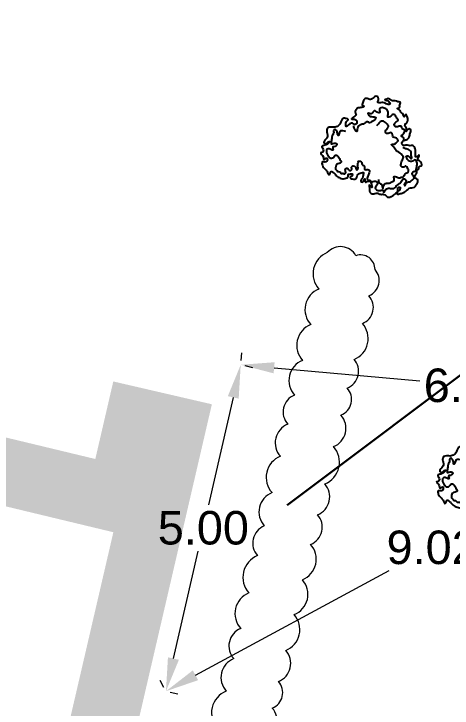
# Model space of a CAD drawing. Header units: metres. Extents: x 180 to 3220, y 13789 to 15035.
# Drawn here: x 733.48 to 740.02, y 14652.13 to 14662.49 of the extents above; entities that cross this region are included whole.
import ezdxf

# ---------------------------------------------------------------- set-up
doc = ezdxf.new("R2010")
doc.units = ezdxf.units.M
doc.header["$MEASUREMENT"] = 0
doc.linetypes.add('482 Границы районов', pattern=[5, 3, -1, 0, -1])
for name, color, linetype in [('!!!_1. Дендра_выноски_сохранить', 7, 'Continuous'), ('!!!_Условные обозначения на ЛИСТ', 7, 'Continuous'), ('04 Дендроплан (существующие растения)', 7, 'Continuous'), ('04 План (существующие кустарники)', 7, 'Continuous'), ('50 Дендроплан (привязки)', 7, 'Continuous')]:
    doc.layers.add(name, color=color, linetype=linetype)
doc.styles.get("Standard").update_dxf_attribs({"font": 'arial.ttf'})
doc.dimstyles.get("Standard").update_dxf_attribs({"dimtxt": 0.18, "dimasz": 0.18, "dimexe": 0.18, "dimexo": 0.0625, "dimgap": 0.09, "dimtad": 0, "dimtih": 1, "dimtoh": 1, "dimdec": 4, "dimzin": 0, "dimdsep": 46, "dimtxsty": 'Standard', "dimcen": 0.09, "dimadec": 0, "dimazin": 0, "dimtfac": 1, "dimtdec": 4, "dimtofl": 0, "dimtmove": 0, "dimatfit": 3, "dimfxl": 1, "dimtolj": 1, "dimtzin": 0, "dimarcsym": 0})

# ---------------------------------------------------------------- blocks, each defined once
blk = doc.blocks.new('A$Cd2c5afdf')
at = {"layer": '04 Дендроплан (существующие растения)', "color": 114}
for points, start_tangent, end_tangent in [([(-0.616, -0.319), (-0.631, -0.351), (-0.647, -0.371), (-0.678, -0.324), (-0.711, -0.286), (-0.748, -0.232), (-0.749, -0.185), (-0.699, -0.182), (-0.674, -0.152), (-0.683, -0.126), (-0.726, -0.143), (-0.733, -0.108), (-0.773, -0.048), (-0.739, -0.035), (-0.734, 0.003), (-0.754, 0.051), (-0.711, 0.067), (-0.641, 0.116), (-0.637, 0.123), (-0.647, 0.125), (-0.693, 0.092), (-0.724, 0.103), (-0.723, 0.125), (-0.674, 0.187), (-0.682, 0.267), (-0.669, 0.327), (-0.625, 0.338), (-0.557, 0.337), (-0.499, 0.37), (-0.462, 0.436), (-0.436, 0.469), (-0.393, 0.466), (-0.361, 0.454), (-0.388, 0.422), (-0.397, 0.373), (-0.395, 0.349), (-0.358, 0.374), (-0.283, 0.388), (-0.275, 0.379), (-0.241, 0.387), (-0.232, 0.414), (-0.249, 0.449), (-0.314, 0.462), (-0.279, 0.491), (-0.246, 0.532), (-0.259, 0.567), (-0.241, 0.607), (-0.204, 0.627), (-0.145, 0.637), (-0.127, 0.652), (-0.15, 0.659), (-0.144, 0.707), (-0.122, 0.756), (-0.079, 0.764), (-0.029, 0.752), (0.017, 0.782), (0.04, 0.797), (0.071, 0.797), (0.085, 0.782), (0.088, 0.741), (0.078, 0.706), (0.117, 0.702), (0.187, 0.696), (0.247, 0.676), (0.261, 0.687), (0.254, 0.705), (0.231, 0.731), (0.185, 0.746), (0.2, 0.753), (0.245, 0.763), (0.298, 0.731), (0.338, 0.732), (0.378, 0.718), (0.419, 0.699), (0.405, 0.67), (0.402, 0.63), (0.369, 0.618), (0.394, 0.599), (0.433, 0.551), (0.457, 0.527), (0.47, 0.492), (0.479, 0.503), (0.495, 0.527), (0.516, 0.495), (0.526, 0.442), (0.51, 0.403), (0.489, 0.385), (0.484, 0.362), (0.506, 0.32), (0.503, 0.272), (0.546, 0.316), (0.57, 0.293), (0.562, 0.249), (0.547, 0.186), (0.513, 0.155), (0.469, 0.14), (0.443, 0.114), (0.44, 0.081), (0.469, 0.065), (0.521, 0.07), (0.557, 0.06), (0.594, 0.063), (0.635, 0.014), (0.639, -0.025), (0.639, -0.073), (0.643, -0.106), (0.694, -0.081), (0.684, -0.116), (0.672, -0.148), (0.709, -0.174), (0.731, -0.205), (0.726, -0.24), (0.696, -0.253), (0.683, -0.291), (0.662, -0.302), (0.662, -0.331), (0.642, -0.374), (0.636, -0.424), (0.673, -0.449), (0.674, -0.485), (0.653, -0.525), (0.627, -0.556), (0.545, -0.575), (0.506, -0.61), (0.443, -0.646), (0.41, -0.655), (0.371, -0.662), (0.372, -0.602), (0.374, -0.571), (0.421, -0.571), (0.413, -0.589), (0.366, -0.633), (0.315, -0.678), (0.277, -0.7), (0.225, -0.707), (0.203, -0.688), (0.17, -0.666), (0.122, -0.665), (0.069, -0.647), (0.036, -0.652), (-0.02, -0.652), (-0.04, -0.631), (-0.044, -0.593), (-0.049, -0.527), (-0.013, -0.562), (-0.022, -0.494), (-0.041, -0.467), (-0.08, -0.476), (-0.103, -0.482), (-0.116, -0.434), (-0.137, -0.473), (-0.166, -0.481), (-0.174, -0.461), (-0.151, -0.423), (-0.142, -0.381), (-0.135, -0.34), (-0.169, -0.346), (-0.197, -0.355), (-0.23, -0.39), (-0.237, -0.423), (-0.263, -0.441), (-0.303, -0.435), (-0.325, -0.43), (-0.332, -0.409), (-0.319, -0.401), (-0.302, -0.382), (-0.305, -0.358), (-0.33, -0.361), (-0.357, -0.365), (-0.364, -0.397), (-0.375, -0.417), (-0.397, -0.424), (-0.431, -0.436), (-0.466, -0.43), (-0.497, -0.416), (-0.526, -0.398), (-0.547, -0.376), (-0.582, -0.341), (-0.616, -0.319)], (-0.978083, 0.208214), (-0.978083, 0.208214)), ([(0.466, 0.153), (0.468, 0.175), (0.428, 0.204), (0.455, 0.234), (0.473, 0.258), (0.476, 0.296), (0.444, 0.315), (0.433, 0.347), (0.385, 0.348), (0.343, 0.344), (0.323, 0.367), (0.331, 0.398), (0.382, 0.441), (0.363, 0.472), (0.331, 0.521), (0.302, 0.528), (0.258, 0.491), (0.228, 0.488), (0.229, 0.51), (0.23, 0.576), (0.198, 0.611), (0.147, 0.629), (0.115, 0.623), (0.102, 0.601), (0.108, 0.556), (0.07, 0.562), (0.037, 0.581), (0.013, 0.573), (-0.014, 0.539), (-0.069, 0.542), (-0.062, 0.521), (-0.016, 0.496), (0.047, 0.48), (0.022, 0.436), (-0.016, 0.417), (-0.047, 0.403), (-0.075, 0.419), (-0.11, 0.402), (-0.142, 0.384), (-0.167, 0.376), (-0.207, 0.352), (-0.226, 0.32), (-0.233, 0.274), (-0.261, 0.291), (-0.273, 0.329), (-0.279, 0.356)], (0.359015, 0.933332), (0.017504, 0.999847)), ([(0.087, -0.446), (0.102, -0.5), (0.135, -0.513), (0.146, -0.55), (0.153, -0.576), (0.171, -0.521), (0.207, -0.5), (0.261, -0.495), (0.297, -0.472), (0.318, -0.467), (0.324, -0.4), (0.358, -0.405), (0.39, -0.421), (0.425, -0.411), (0.455, -0.405), (0.489, -0.357), (0.533, -0.333), (0.535, -0.296), (0.52, -0.27), (0.497, -0.245), (0.461, -0.262), (0.428, -0.247), (0.428, -0.198), (0.452, -0.137), (0.461, -0.11), (0.444, -0.079), (0.412, -0.052), (0.339, 0.008), (0.316, 0.039), (0.281, 0.081), (0.323, 0.085), (0.358, 0.111), (0.38, 0.135), (0.341, 0.179), (0.31, 0.187), (0.285, 0.255), (0.235, 0.244), (0.199, 0.253), (0.208, 0.304), (0.238, 0.345), (0.206, 0.393), (0.151, 0.429), (0.113, 0.417), (0.081, 0.378), (0.061, 0.356)], (0.290361, -0.956917), (-0.678805, -0.734319)), ([(-0.398, 0.275), (-0.442, 0.282), (-0.477, 0.281), (-0.491, 0.258), (-0.515, 0.212), (-0.524, 0.249), (-0.541, 0.29), (-0.561, 0.302), (-0.577, 0.295), (-0.579, 0.253), (-0.594, 0.225), (-0.605, 0.189), (-0.611, 0.152), (-0.615, 0.114), (-0.615, 0.091), (-0.591, 0.096), (-0.554, 0.1), (-0.531, 0.087), (-0.542, 0.062), (-0.559, 0.047), (-0.593, 0.044), (-0.59, 0.014), (-0.591, -0.007), (-0.62, 0.004), (-0.647, 0.014), (-0.678, 0.007), (-0.687, -0.018), (-0.678, -0.067), (-0.653, -0.102), (-0.63, -0.122), (-0.61, -0.125), (-0.584, -0.115), (-0.562, -0.085), (-0.539, -0.078), (-0.514, -0.101), (-0.492, -0.132), (-0.478, -0.159), (-0.468, -0.176), (-0.474, -0.192), (-0.497, -0.204), (-0.537, -0.218), (-0.549, -0.25), (-0.55, -0.289), (-0.531, -0.31), (-0.519, -0.326), (-0.493, -0.327), (-0.468, -0.353), (-0.441, -0.351), (-0.427, -0.358), (-0.403, -0.348), (-0.402, -0.325), (-0.406, -0.304), (-0.397, -0.281), (-0.379, -0.275), (-0.359, -0.294), (-0.339, -0.31), (-0.315, -0.301), (-0.309, -0.282), (-0.314, -0.259), (-0.287, -0.242), (-0.257, -0.255), (-0.247, -0.279), (-0.237, -0.297), (-0.217, -0.287), (-0.221, -0.256), (-0.217, -0.211), (-0.208, -0.171), (-0.184, -0.172), (-0.159, -0.188), (-0.156, -0.219), (-0.132, -0.237), (-0.12, -0.25), (-0.119, -0.288), (-0.1, -0.298), (-0.071, -0.294), (-0.044, -0.307), (-0.045, -0.326), (-0.053, -0.358), (-0.076, -0.407), (-0.078, -0.437), (-0.061, -0.452), (-0.039, -0.456), (-0.016, -0.476), (0.006, -0.473), (0.045, -0.467), (0.068, -0.486), (0.073, -0.515), (0.055, -0.544), (0.041, -0.572), (0.051, -0.59), (0.071, -0.602), (0.119, -0.608), (0.159, -0.608), (0.164, -0.633), (0.182, -0.615), (0.21, -0.584), (0.269, -0.576), (0.318, -0.578), (0.342, -0.556), (0.375, -0.518), (0.417, -0.492), (0.434, -0.468), (0.451, -0.439), (0.474, -0.436), (0.496, -0.455), (0.498, -0.48), (0.473, -0.518), (0.483, -0.536), (0.499, -0.502), (0.551, -0.477), (0.601, -0.446), (0.619, -0.422), (0.609, -0.39), (0.59, -0.35), (0.616, -0.325), (0.642, -0.317), (0.653, -0.288), (0.66, -0.252), (0.665, -0.199), (0.655, -0.17), (0.626, -0.152), (0.597, -0.168), (0.564, -0.174), (0.537, -0.162), (0.511, -0.127), (0.505, -0.096), (0.53, -0.091), (0.55, -0.109), (0.582, -0.13), (0.578, -0.083), (0.575, -0.037), (0.552, -0.006), (0.515, 0.01), (0.47, 0.024), (0.453, 0.031)], (-0.900669, 0.434505), (-0.965091, 0.261915))]:
    blk.add_spline(points, degree=3, dxfattribs=dict(at, start_tangent=start_tangent, end_tangent=end_tangent))
blk = doc.blocks.new('*D220')
at = {"layer": '50 Дендроплан (привязки)', "color": 0, "lineweight": 0, "ltscale": 4}
for p, q in [((736.873, 14657.318), (736.884, 14657.435)), ((737.365, 14657.21), (739.536, 14657.013)), ((743.186, 14656.68), (741.015, 14656.878)), ((743.69, 14656.697), (743.7, 14656.814))]:
    blk.add_line(p, q, dxfattribs=at)
at = {"layer": '50 Дендроплан (привязки)', "color": 0, "lineweight": 5, "ltscale": 4}
for points in [[(737.373, 14657.293), (737.358, 14657.127), (736.867, 14657.255)], [(743.194, 14656.763), (743.179, 14656.597), (743.684, 14656.635)]]:
    blk.add_solid(points, dxfattribs=at)
at = {"layer": '50 Дендроплан (привязки)', "color": 0, "ltscale": 4, "insert": (740.276, 14656.945), "char_height": 0.5, "attachment_point": 5}
blk.add_mtext('\\A1;6.84', dxfattribs=at)
blk = doc.blocks.new('*D221')
at = {"layer": '50 Дендроплан (привязки)', "color": 0, "lineweight": 0, "ltscale": 4}
for p, q in [((736.928, 14657.242), (737.043, 14657.215)), ((736.756, 14656.768), (736.389, 14655.164)), ((735.864, 14652.869), (736.231, 14654.473)), ((735.813, 14652.367), (735.928, 14652.341))]:
    blk.add_line(p, q, dxfattribs=at)
at = {"layer": '50 Дендроплан (привязки)', "color": 0, "lineweight": 5, "ltscale": 4}
for points in [[(736.675, 14656.787), (736.837, 14656.749), (736.867, 14657.255)], [(735.782, 14652.887), (735.945, 14652.85), (735.752, 14652.381)]]:
    blk.add_solid(points, dxfattribs=at)
at = {"layer": '50 Дендроплан (привязки)', "color": 0, "ltscale": 4, "insert": (736.31, 14654.818), "char_height": 0.5, "attachment_point": 5}
blk.add_mtext('\\A1;5.00', dxfattribs=at)
blk = doc.blocks.new('*D222')
at = {"layer": '50 Дендроплан (привязки)', "color": 0, "lineweight": 0, "ltscale": 4}
for p, q in [((743.663, 14656.726), (743.607, 14656.829)), ((743.252, 14656.433), (740.361, 14654.871)), ((736.192, 14652.619), (739.083, 14654.181)), ((735.722, 14652.436), (735.667, 14652.54))]:
    blk.add_line(p, q, dxfattribs=at)
at = {"layer": '50 Дендроплан (привязки)', "color": 0, "lineweight": 5, "ltscale": 4}
for points in [[(743.213, 14656.507), (743.292, 14656.36), (743.692, 14656.671)], [(736.153, 14652.692), (736.232, 14652.546), (735.752, 14652.381)]]:
    blk.add_solid(points, dxfattribs=at)
at = {"layer": '50 Дендроплан (привязки)', "color": 0, "ltscale": 4, "insert": (739.722, 14654.526), "char_height": 0.5, "attachment_point": 5}
blk.add_mtext('\\A1;9.02', dxfattribs=at)

msp = doc.modelspace()

# ---------------------------------------------------------------- linework, layer by layer
at = {"layer": '!!!_1. Дендра_выноски_сохранить', "lineweight": 30}
msp.add_lwpolyline([(740.706, 14657.521), (737.558, 14655.158)], dxfattribs=at)
at = {"layer": '!!!_Условные обозначения на ЛИСТ', "color": 5, "linetype": '482 Границы районов', "lineweight": 20, "const_width": 1}
msp.add_lwpolyline([(710.227, 14661.994), (719.212, 14659.056), (719.685, 14661.106), (725.583, 14659.739), (725.449, 14659.138), (730.843, 14657.937), (730.74, 14657.472), (730.49, 14656.347), (735.072, 14655.244), (735.341, 14656.406), (735.837, 14656.291), (733.927, 14648.049), (732.973, 14648.279), (731.615, 14642.64), (732.684, 14642.382), (732.644, 14642.216), (734.769, 14641.704), (734, 14638.509), (731.875, 14639.02), (731.935, 14639.271), (730.866, 14639.529), (729.462, 14633.805)], dxfattribs=at)
at = {"layer": '04 План (существующие кустарники)', "color": 65, "lineweight": 0}
for points in [[(738.158, 14658.93, 0.520567), (738.033, 14658.386, 0.520567), (737.911, 14657.855, 0.520567), (737.788, 14657.32, 0.520567), (737.669, 14656.803, 0.520567), (737.569, 14656.368, 0.520567), (737.458, 14655.888, 0.520567), (737.334, 14655.346, 0.520567), (737.219, 14654.849, 0.520567), (737.117, 14654.405, 0.520567), (736.989, 14653.849, 0.520567), (736.867, 14653.318, 0.520567), (736.763, 14652.867, 0.520567), (736.651, 14652.382, 0.520567), (736.522, 14651.822, 0.520567)], [(737.229, 14651.667, 0.520567), (737.338, 14652.129, 0.520567), (737.43, 14652.525, 0.520567), (737.539, 14652.991, 0.520567), (737.664, 14653.524, 0.520567), (737.786, 14654.045, 0.520567), (737.91, 14654.574, 0.520567), (738.013, 14655.016, 0.520567), (738.121, 14655.476, 0.520567), (738.251, 14656.033, 0.520567), (738.362, 14656.503, 0.520567), (738.456, 14656.907, 0.520567), (738.557, 14657.336, 0.520567), (738.682, 14657.871, 0.520567), (738.779, 14658.286, 0.520567), (738.87, 14658.677, 0.520567), (738.584, 14658.883, 0.520567), (738.158, 14658.93, 0.520567)]]:
    msp.add_lwpolyline(points, format="xyb", dxfattribs=at)

# ---------------------------------------------------------------- block references
at = {"layer": '04 План (существующие кустарники)', "lineweight": 0}
for p in [(738.833, 14660.465), (740.562, 14655.557)]:
    msp.add_blockref('A$Cd2c5afdf', p, dxfattribs=at)

# ---------------------------------------------------------------- dimensions: what is measured, and where the dimension line sits
at = {"layer": '50 Дендроплан (привязки)', "ltscale": 4}
for p1, p2, picture, middle in [((743.6841, 14656.6351), (736.8673, 14657.2554), '*D220', (740.2757, 14656.9453)), ((736.867, 14657.255), (735.752, 14652.381), '*D221', (736.31, 14654.818)), ((735.752, 14652.381), (743.692, 14656.671), '*D222', (739.722, 14654.526))]:
    dim = msp.add_aligned_dim(p1=p1, p2=p2, distance=0, dimstyle='Standard', override={"dimtxt": 0.5, "dimasz": 0.5, "dimdec": 2, "dimlwd": 0, "dimlwe": 0}, dxfattribs=at)
    dim.commit()
    dim.dimension.update_dxf_attribs({"geometry": picture, "text_midpoint": middle})

doc.saveas('drawing.dxf')
